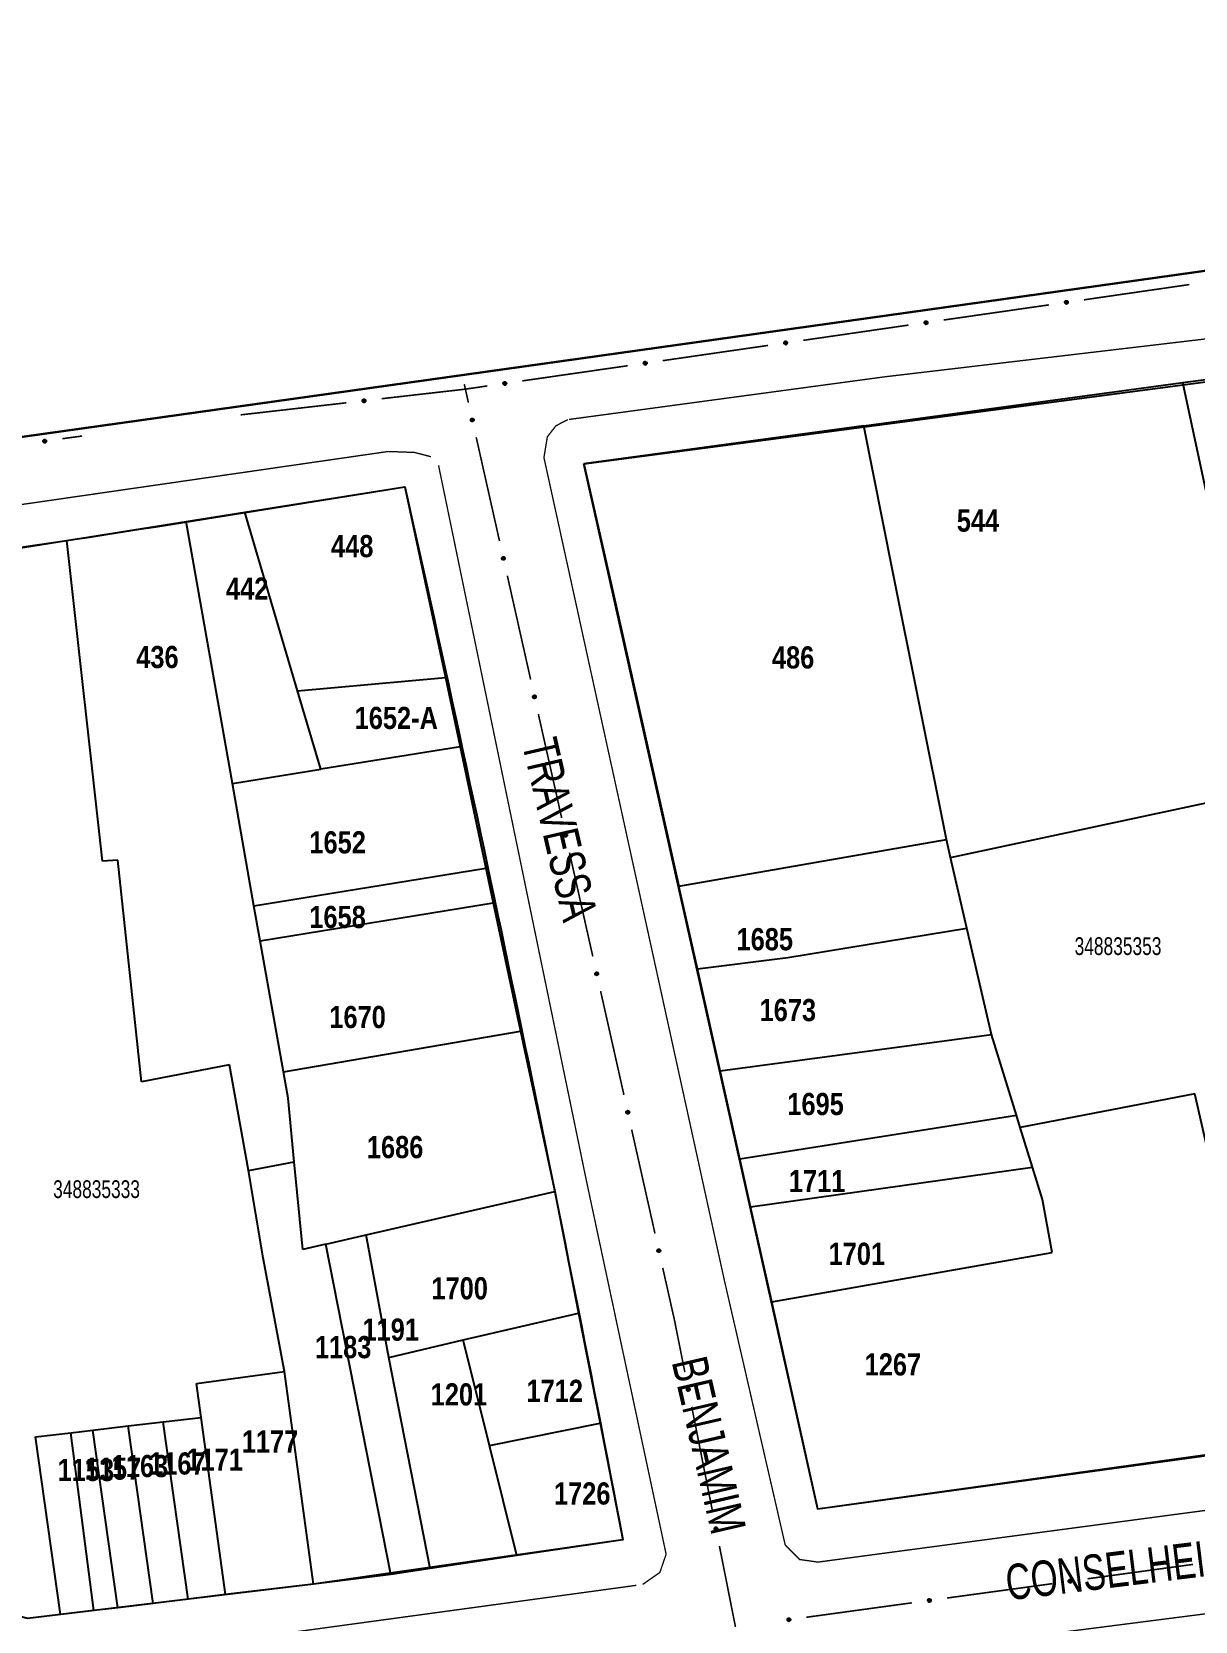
# Model space of a CAD drawing. Extents: x 200120 to 201962, y 4837541 to 4839252.
# Drawn here: x 201324.5 to 201455.8, y 4838899.1 to 4839078.3 of the extents above; entities that cross this region are included whole.
import ezdxf
from ezdxf.enums import TextEntityAlignment as Align

# ---------------------------------------------------------------- set-up
doc = ezdxf.new("R2010")
doc.units = 0
doc.header["$LTSCALE"] = 3
doc.header["$MEASUREMENT"] = 0
for name, color, linetype in [('CD-MALHA-LOTES', 40, 'CONTINUOUS'), ('CD_TXT_QUADRA', 7, 'CONTINUOUS'), ('LM-LIM-SETOR-FISCAL', 7, 'CONTINUOUS'), ('RU-QUADRAS', 210, 'CONTINUOUS'), ('SV-EIXO-RUA-PAV', 20, 'CONTINUOUS'), ('SV-RUA-PAVIM-S-GUIA-C-GUIA', 7, 'CONTINUOUS'), ('SV-TXT-RUA-PAV-S-GUIA-C-GUIA', 7, 'CONTINUOUS'), ('Th_NmrPort', 1, 'CONTINUOUS')]:
    doc.layers.add(name, color=color, linetype=linetype)
doc.styles.add('ARIAL', font='ARIAL.TTF')
doc.styles.get("Standard").update_dxf_attribs({"font": 'swisscbo.ttf'})
doc.linetypes.add('Limite', pattern='A,20,-3,[130,ltypeshp.shx,S=6.35,R=0,X=0,Y=0],-3,20', length=46)

msp = doc.modelspace()

# ---------------------------------------------------------------- linework, layer by layer
at = {"layer": 'CD-MALHA-LOTES'}
for p, q in [((201454.36, 4839038.73), (201462.21, 4839039.79)), ((201418.38, 4839033.85), (201454.36, 4839038.73)), ((201464.14, 4838992.89), (201454.36, 4839038.73)), ((201418.38, 4839033.85), (201386.79, 4839029.57)), ((201421.62, 4839017.59), (201418.38, 4839033.85)), ((201386.79, 4839029.57), (201390.1, 4839015.04)), ((201348.55, 4839024.1), (201366.62, 4839026.97)), ((201366.62, 4839026.97), (201371.19, 4839005.49)), ((201341.96, 4839023.05), (201348.55, 4839024.1)), ((201354.52, 4839003.97), (201348.55, 4839024.1)), ((201328.51, 4839020.92), (201341.96, 4839023.05)), ((201347.17, 4838993.51), (201341.96, 4839023.05)), ((201301.55, 4839016.98), (201328.51, 4839020.92)), ((201332.52, 4838984.76), (201328.51, 4839020.92)), ((201427.69, 4838987.2), (201421.62, 4839017.59)), ((201390.1, 4839015.04), (201397.53, 4838981.94)), ((201354.52, 4839003.97), (201371.19, 4839005.49)), ((201371.19, 4839005.49), (201372.85, 4838997.67)), ((201357.14, 4838995.13), (201354.52, 4839003.97)), ((201372.85, 4838997.67), (201357.14, 4838995.13)), ((201372.85, 4838997.67), (201375.76, 4838983.99)), ((201347.17, 4838993.51), (201357.14, 4838995.13)), ((201349.6, 4838979.73), (201347.17, 4838993.51)), ((201428.15, 4838985.18), (201464.14, 4838992.89)), ((201397.53, 4838981.94), (201427.69, 4838987.2)), ((201428.15, 4838985.18), (201427.69, 4838987.2)), ((201334.25, 4838984.89), (201332.52, 4838984.76)), ((201336.91, 4838959.88), (201334.25, 4838984.89)), ((201349.6, 4838979.73), (201375.76, 4838983.99)), ((201375.76, 4838983.99), (201376.59, 4838980.08)), ((201429.98, 4838977.21), (201428.15, 4838985.18)), ((201399.6, 4838972.63), (201397.53, 4838981.94)), ((201350.3, 4838975.79), (201376.59, 4838980.08)), ((201376.59, 4838980.08), (201379.67, 4838965.6)), ((201350.3, 4838975.79), (201349.6, 4838979.73)), ((201409.8, 4838973.92), (201429.98, 4838977.21)), ((201432.79, 4838965.21), (201429.98, 4838977.21)), ((201352.91, 4838961), (201350.3, 4838975.79)), ((201399.6, 4838972.63), (201409.8, 4838973.92)), ((201402.17, 4838961.12), (201399.6, 4838972.63)), ((201352.91, 4838961), (201379.67, 4838965.6)), ((201379.67, 4838965.6), (201383.51, 4838947.54)), ((201402.17, 4838961.12), (201432.79, 4838965.21)), ((201435.6, 4838956.12), (201432.79, 4838965.21)), ((201346.84, 4838961.8), (201336.91, 4838959.88)), ((201348.97, 4838949.88), (201346.84, 4838961.8)), ((201353.44, 4838958.03), (201352.91, 4838961)), ((201404.39, 4838951.2), (201402.17, 4838961.12)), ((201455.7, 4838958.55), (201436.02, 4838954.74)), ((201457.87, 4838948.98), (201455.7, 4838958.55)), ((201354.13, 4838950.88), (201353.44, 4838958.03)), ((201404.39, 4838951.2), (201435.6, 4838956.12)), ((201436.02, 4838954.74), (201435.6, 4838956.12)), ((201437.4, 4838950.27), (201436.02, 4838954.74)), ((201348.97, 4838949.88), (201354.13, 4838950.88)), ((201350.62, 4838940.03), (201348.97, 4838949.88)), ((201355.09, 4838941), (201354.13, 4838950.88)), ((201405.6, 4838945.78), (201404.39, 4838951.2)), ((201405.6, 4838945.78), (201437.4, 4838950.27)), ((201438.53, 4838946.63), (201437.4, 4838950.27)), ((201362.25, 4838942.65), (201383.51, 4838947.54)), ((201383.51, 4838947.54), (201386.2, 4838933.8)), ((201439.61, 4838940.65), (201438.53, 4838946.63)), ((201407.99, 4838935.07), (201405.6, 4838945.78)), ((201357.7, 4838941.6), (201362.25, 4838942.65)), ((201364.8, 4838928.79), (201362.25, 4838942.65)), ((201357.7, 4838941.6), (201355.09, 4838941)), ((201365.02, 4838904.36), (201357.7, 4838941.6)), ((201407.99, 4838935.07), (201439.61, 4838940.65)), ((201353.03, 4838927.24), (201350.62, 4838940.03)), ((201373.2, 4838930.8), (201386.2, 4838933.8)), ((201386.2, 4838933.8), (201388.63, 4838921.42)), ((201413.2, 4838911.72), (201407.99, 4838935.07)), ((201364.8, 4838928.79), (201373.2, 4838930.8)), ((201376.16, 4838918.87), (201373.2, 4838930.8)), ((201369.47, 4838905.02), (201364.8, 4838928.79)), ((201343.12, 4838925.89), (201353.03, 4838927.24)), ((201356.3, 4838903.27), (201353.03, 4838927.24)), ((201343.65, 4838922.03), (201343.12, 4838925.89)), ((201331.42, 4838920.62), (201335.39, 4838921.09)), ((201335.39, 4838921.09), (201339.36, 4838921.57)), ((201338.21, 4838901.08), (201335.39, 4838921.09)), ((201339.36, 4838921.57), (201343.65, 4838922.03)), ((201342.18, 4838901.56), (201339.36, 4838921.57)), ((201346.37, 4838902.07), (201343.65, 4838922.03)), ((201376.16, 4838918.87), (201388.63, 4838921.42)), ((201388.63, 4838921.42), (201391.21, 4838908.24)), ((201324.97, 4838919.85), (201328.94, 4838920.32)), ((201327.79, 4838899.82), (201324.97, 4838919.85)), ((201328.94, 4838920.32), (201331.42, 4838920.62)), ((201331.54, 4838900.27), (201328.94, 4838920.32)), ((201334.24, 4838900.6), (201331.42, 4838920.62)), ((201379.26, 4838906.47), (201376.16, 4838918.87)), ((201464.72, 4838918.9), (201413.2, 4838911.72)), ((201391.21, 4838908.24), (201379.26, 4838906.47)), ((201369.47, 4838905.02), (201365.02, 4838904.36)), ((201379.26, 4838906.47), (201369.47, 4838905.02)), ((201356.3, 4838903.27), (201346.37, 4838902.07)), ((201365.02, 4838904.36), (201356.3, 4838903.27)), ((201342.18, 4838901.56), (201338.21, 4838901.08)), ((201346.37, 4838902.07), (201342.18, 4838901.56)), ((201327.79, 4838899.82), (201324.05, 4838899.37)), ((201331.54, 4838900.27), (201327.79, 4838899.82)), ((201334.24, 4838900.6), (201331.54, 4838900.27)), ((201338.21, 4838901.08), (201334.24, 4838900.6))]:
    msp.add_line(p, q, dxfattribs=at)
at = {"layer": 'LM-LIM-SETOR-FISCAL', "linetype": 'Limite', "ltscale": 0.1, "const_width": 0.25}
msp.add_lwpolyline([(201061.47, 4838944.21), (201080.55, 4838915.14), (201093.87, 4838927.05), (201132.52, 4838956.39), (201159.21, 4838974.45), (201226.49, 4839019), (201647.91, 4839078.14), (201676.49, 4838941.35), (201680.12, 4838941.9), (201689.97, 4838899.54), (201695.64, 4838875.82), (201701.83, 4838849.53), (201705.72, 4838833.17), (201725.64, 4838746.02), (201739.56, 4838683.09), (201748.1, 4838649.87), (201789.28, 4838468.11), (201797.06, 4838435.14), (201821.33, 4838330.99), (201830.02, 4838290.7), (201844.05, 4838233.07), (201798.93, 4838229.75), (201783.06, 4838223.87)], dxfattribs=at)
at = {"layer": 'RU-QUADRAS', "color": 6, "linetype": 'Continuous'}
msp.add_lwpolyline([(201386.79, 4839029.57), (201498.27, 4839044.25), (201499.69, 4839042.91), (201504.95, 4839016.36), (201524.31, 4838927.91), (201523.56, 4838926.32), (201500.4, 4838923.22), (201495.41, 4838922.99), (201413.2, 4838911.72)], close=True, dxfattribs=at)
msp.add_lwpolyline([(201245.68, 4839006.89), (201246.59, 4839008.95, 0.006173), (201366.62, 4839026.97, -0.008021), (201391.21, 4838908.24), (201356.3, 4838903.27), (201324.05, 4838899.37), (201322.47, 4838899.81), (201305.39, 4838924.52)], format="xyb", close=True, dxfattribs=at)
at = {"layer": 'SV-EIXO-RUA-PAV', "const_width": 0.18}
for points in [[(201443.21, 4839048.06), (201455.09, 4839049.78)], [(201427.37, 4839045.78), (201439.25, 4839047.49)], [(201411.54, 4839043.49), (201423.41, 4839045.21)], [(201395.7, 4839041.2), (201407.58, 4839042.92)], [(201379.87, 4839038.92), (201391.74, 4839040.63)], [(201363.99, 4839036.91), (201372.94, 4839037.93)], [(201372.94, 4839037.93), (201373.44, 4839037.99)], [(201373.34, 4839038.42), (201373.32, 4839038.55)], [(201373.44, 4839037.99), (201373.34, 4839038.42)], [(201373.44, 4839037.99), (201375.91, 4839038.35)], [(201373.56, 4839037.45), (201373.44, 4839037.99)], [(201373.78, 4839036.47), (201373.56, 4839037.45)], [(201348.1, 4839035.09), (201360.02, 4839036.45)], [(201327.98, 4839032.4), (201329.96, 4839032.67)], [(201329.96, 4839032.67), (201330.22, 4839032.71)], [(201377.29, 4839020.86), (201374.66, 4839032.57)], [(201380.8, 4839005.25), (201378.17, 4839016.96)], [(201384.3, 4838989.64), (201381.67, 4839001.35)], [(201387.81, 4838974.03), (201385.18, 4838985.73)], [(201391.32, 4838958.42), (201388.69, 4838970.12)], [(201394.82, 4838942.8), (201392.19, 4838954.51)], [(201397.05, 4838932.89), (201395.7, 4838938.9)], [(201397.21, 4838932.07), (201397.05, 4838932.89)], [(201398.19, 4838927.16), (201397.21, 4838932.07)], [(201401.31, 4838911.47), (201398.97, 4838923.24)], [(201403.9, 4838898.43), (201402.09, 4838907.55)], [(201443.61, 4838903.86), (201455.5, 4838905.48)], [(201427.76, 4838901.69), (201439.65, 4838903.31)], [(201411.9, 4838899.52), (201423.79, 4838901.15)]]:
    msp.add_lwpolyline(points, dxfattribs=at)
at = {"layer": 'SV-EIXO-RUA-PAV'}
for points in [[(201441.07, 4839047.87), (201441.1, 4839047.91), (201441.13, 4839047.93), (201441.17, 4839047.95), (201441.2, 4839047.96), (201441.24, 4839047.96), (201441.27, 4839047.95), (201441.31, 4839047.94), (201441.35, 4839047.91), (201441.38, 4839047.87), (201441.39, 4839047.84), (201441.4, 4839047.81), (201441.4, 4839047.77), (201441.4, 4839047.73), (201441.38, 4839047.7), (201441.35, 4839047.66), (201441.32, 4839047.63), (201441.29, 4839047.61), (201441.25, 4839047.61), (201441.21, 4839047.6), (201441.18, 4839047.61), (201441.14, 4839047.63), (201441.1, 4839047.66), (201441.07, 4839047.69), (201441.06, 4839047.72), (201441.05, 4839047.76), (201441.05, 4839047.79), (201441.05, 4839047.83), (201441.07, 4839047.87)], [(201425.24, 4839045.58), (201425.26, 4839045.62), (201425.3, 4839045.65), (201425.33, 4839045.66), (201425.37, 4839045.67), (201425.4, 4839045.67), (201425.44, 4839045.67), (201425.47, 4839045.65), (201425.51, 4839045.62), (201425.54, 4839045.59), (201425.56, 4839045.55), (201425.57, 4839045.52), (201425.57, 4839045.48), (201425.56, 4839045.45), (201425.55, 4839045.41), (201425.52, 4839045.37), (201425.48, 4839045.34), (201425.45, 4839045.33), (201425.41, 4839045.32), (201425.38, 4839045.32), (201425.34, 4839045.32), (201425.3, 4839045.34), (201425.27, 4839045.37), (201425.24, 4839045.4), (201425.22, 4839045.43), (201425.22, 4839045.47), (201425.21, 4839045.5), (201425.22, 4839045.54), (201425.24, 4839045.58)], [(201409.4, 4839043.29), (201409.43, 4839043.33), (201409.46, 4839043.36), (201409.5, 4839043.38), (201409.53, 4839043.38), (201409.56, 4839043.38), (201409.6, 4839043.38), (201409.64, 4839043.36), (201409.68, 4839043.34), (201409.71, 4839043.3), (201409.72, 4839043.27), (201409.73, 4839043.23), (201409.73, 4839043.2), (201409.73, 4839043.16), (201409.71, 4839043.12), (201409.68, 4839043.08), (201409.65, 4839043.06), (201409.61, 4839043.04), (201409.58, 4839043.03), (201409.54, 4839043.03), (201409.51, 4839043.04), (201409.47, 4839043.05), (201409.43, 4839043.08), (201409.4, 4839043.11), (201409.39, 4839043.15), (201409.38, 4839043.18), (201409.38, 4839043.22), (201409.38, 4839043.25), (201409.4, 4839043.29)], [(201393.56, 4839041.01), (201393.59, 4839041.05), (201393.63, 4839041.07), (201393.66, 4839041.09), (201393.69, 4839041.1), (201393.73, 4839041.1), (201393.76, 4839041.09), (201393.8, 4839041.08), (201393.84, 4839041.05), (201393.87, 4839041.01), (201393.89, 4839040.98), (201393.89, 4839040.95), (201393.9, 4839040.91), (201393.89, 4839040.87), (201393.87, 4839040.84), (201393.84, 4839040.8), (201393.81, 4839040.77), (201393.78, 4839040.75), (201393.74, 4839040.75), (201393.71, 4839040.74), (201393.67, 4839040.75), (201393.63, 4839040.77), (201393.59, 4839040.8), (201393.57, 4839040.83), (201393.55, 4839040.86), (201393.54, 4839040.9), (201393.54, 4839040.93), (201393.55, 4839040.97), (201393.56, 4839041.01)], [(201377.73, 4839038.72), (201377.76, 4839038.76), (201377.79, 4839038.79), (201377.82, 4839038.8), (201377.86, 4839038.81), (201377.89, 4839038.81), (201377.93, 4839038.81), (201377.97, 4839038.79), (201378.01, 4839038.76), (201378.03, 4839038.73), (201378.05, 4839038.69), (201378.06, 4839038.66), (201378.06, 4839038.63), (201378.05, 4839038.59), (201378.04, 4839038.55), (201378.01, 4839038.51), (201377.98, 4839038.48), (201377.94, 4839038.47), (201377.91, 4839038.46), (201377.87, 4839038.46), (201377.84, 4839038.46), (201377.8, 4839038.48), (201377.76, 4839038.51), (201377.73, 4839038.54), (201377.72, 4839038.57), (201377.71, 4839038.61), (201377.71, 4839038.64), (201377.71, 4839038.68), (201377.73, 4839038.72)], [(201361.85, 4839036.77), (201361.88, 4839036.81), (201361.92, 4839036.84), (201361.95, 4839036.86), (201361.98, 4839036.86), (201362.02, 4839036.86), (201362.05, 4839036.85), (201362.09, 4839036.84), (201362.13, 4839036.81), (201362.16, 4839036.77), (201362.17, 4839036.74), (201362.18, 4839036.7), (201362.18, 4839036.67), (201362.17, 4839036.63), (201362.16, 4839036.59), (201362.13, 4839036.56), (201362.09, 4839036.53), (201362.06, 4839036.52), (201362.02, 4839036.51), (201361.99, 4839036.51), (201361.95, 4839036.52), (201361.91, 4839036.53), (201361.88, 4839036.56), (201361.85, 4839036.6), (201361.84, 4839036.63), (201361.83, 4839036.66), (201361.83, 4839036.7), (201361.83, 4839036.74), (201361.85, 4839036.77)], [(201374.14, 4839034.35), (201374.1, 4839034.38), (201374.07, 4839034.41), (201374.05, 4839034.44), (201374.04, 4839034.48), (201374.04, 4839034.51), (201374.04, 4839034.55), (201374.05, 4839034.59), (201374.08, 4839034.63), (201374.11, 4839034.66), (201374.14, 4839034.68), (201374.18, 4839034.69), (201374.21, 4839034.69), (201374.25, 4839034.69), (201374.29, 4839034.68), (201374.33, 4839034.65), (201374.36, 4839034.62), (201374.38, 4839034.59), (201374.39, 4839034.55), (201374.39, 4839034.52), (201374.39, 4839034.48), (201374.38, 4839034.44), (201374.35, 4839034.4), (201374.32, 4839034.37), (201374.29, 4839034.35), (201374.26, 4839034.34), (201374.22, 4839034.34), (201374.18, 4839034.34), (201374.14, 4839034.35)], [(201325.84, 4839032.21), (201325.87, 4839032.25), (201325.9, 4839032.28), (201325.94, 4839032.3), (201325.97, 4839032.3), (201326.01, 4839032.3), (201326.04, 4839032.3), (201326.08, 4839032.28), (201326.12, 4839032.25), (201326.15, 4839032.22), (201326.16, 4839032.19), (201326.17, 4839032.15), (201326.17, 4839032.12), (201326.16, 4839032.08), (201326.15, 4839032.04), (201326.12, 4839032), (201326.09, 4839031.97), (201326.05, 4839031.96), (201326.02, 4839031.95), (201325.98, 4839031.95), (201325.95, 4839031.96), (201325.91, 4839031.97), (201325.87, 4839032), (201325.84, 4839032.04), (201325.83, 4839032.07), (201325.82, 4839032.1), (201325.82, 4839032.14), (201325.82, 4839032.18), (201325.84, 4839032.21)], [(201377.65, 4839018.74), (201377.61, 4839018.77), (201377.58, 4839018.8), (201377.56, 4839018.83), (201377.55, 4839018.87), (201377.55, 4839018.9), (201377.55, 4839018.94), (201377.56, 4839018.98), (201377.59, 4839019.02), (201377.62, 4839019.05), (201377.65, 4839019.07), (201377.69, 4839019.08), (201377.72, 4839019.08), (201377.76, 4839019.08), (201377.8, 4839019.07), (201377.84, 4839019.04), (201377.87, 4839019.01), (201377.89, 4839018.98), (201377.9, 4839018.94), (201377.9, 4839018.91), (201377.9, 4839018.87), (201377.88, 4839018.83), (201377.86, 4839018.79), (201377.83, 4839018.76), (201377.8, 4839018.74), (201377.76, 4839018.73), (201377.73, 4839018.73), (201377.69, 4839018.73), (201377.65, 4839018.74)], [(201381.16, 4839003.13), (201381.12, 4839003.16), (201381.09, 4839003.19), (201381.07, 4839003.22), (201381.06, 4839003.25), (201381.05, 4839003.29), (201381.06, 4839003.33), (201381.07, 4839003.37), (201381.09, 4839003.41), (201381.13, 4839003.44), (201381.16, 4839003.46), (201381.19, 4839003.47), (201381.23, 4839003.47), (201381.26, 4839003.47), (201381.3, 4839003.45), (201381.35, 4839003.43), (201381.38, 4839003.4), (201381.39, 4839003.37), (201381.4, 4839003.33), (201381.41, 4839003.3), (201381.4, 4839003.26), (201381.39, 4839003.22), (201381.37, 4839003.18), (201381.34, 4839003.15), (201381.3, 4839003.13), (201381.27, 4839003.12), (201381.23, 4839003.12), (201381.2, 4839003.12), (201381.16, 4839003.13)], [(201384.66, 4838987.52), (201384.62, 4838987.55), (201384.59, 4838987.58), (201384.57, 4838987.61), (201384.57, 4838987.64), (201384.56, 4838987.68), (201384.56, 4838987.72), (201384.58, 4838987.75), (201384.6, 4838987.8), (201384.63, 4838987.83), (201384.67, 4838987.85), (201384.7, 4838987.86), (201384.73, 4838987.86), (201384.77, 4838987.86), (201384.81, 4838987.84), (201384.85, 4838987.82), (201384.88, 4838987.79), (201384.9, 4838987.75), (201384.91, 4838987.72), (201384.91, 4838987.68), (201384.91, 4838987.65), (201384.9, 4838987.61), (201384.87, 4838987.57), (201384.84, 4838987.54), (201384.81, 4838987.52), (201384.78, 4838987.51), (201384.74, 4838987.51), (201384.7, 4838987.51), (201384.66, 4838987.52)], [(201388.17, 4838971.91), (201388.13, 4838971.94), (201388.1, 4838971.97), (201388.08, 4838972), (201388.07, 4838972.03), (201388.07, 4838972.07), (201388.07, 4838972.1), (201388.08, 4838972.14), (201388.11, 4838972.19), (201388.14, 4838972.21), (201388.17, 4838972.23), (201388.21, 4838972.25), (201388.24, 4838972.25), (201388.28, 4838972.25), (201388.32, 4838972.23), (201388.36, 4838972.21), (201388.39, 4838972.18), (201388.41, 4838972.14), (201388.42, 4838972.11), (201388.42, 4838972.07), (201388.42, 4838972.04), (201388.41, 4838972), (201388.38, 4838971.96), (201388.35, 4838971.93), (201388.32, 4838971.91), (201388.28, 4838971.9), (201388.25, 4838971.89), (201388.21, 4838971.9), (201388.17, 4838971.91)], [(201391.68, 4838956.3), (201391.64, 4838956.33), (201391.61, 4838956.36), (201391.59, 4838956.39), (201391.58, 4838956.42), (201391.57, 4838956.46), (201391.58, 4838956.49), (201391.59, 4838956.53), (201391.61, 4838956.57), (201391.65, 4838956.6), (201391.68, 4838956.62), (201391.71, 4838956.63), (201391.75, 4838956.64), (201391.78, 4838956.63), (201391.82, 4838956.62), (201391.87, 4838956.6), (201391.9, 4838956.57), (201391.91, 4838956.53), (201391.92, 4838956.5), (201391.93, 4838956.46), (201391.93, 4838956.43), (201391.91, 4838956.39), (201391.89, 4838956.35), (201391.86, 4838956.32), (201391.82, 4838956.3), (201391.79, 4838956.29), (201391.76, 4838956.28), (201391.72, 4838956.29), (201391.68, 4838956.3)], [(201395.19, 4838940.69), (201395.14, 4838940.71), (201395.11, 4838940.75), (201395.09, 4838940.78), (201395.09, 4838940.81), (201395.08, 4838940.85), (201395.08, 4838940.88), (201395.1, 4838940.92), (201395.12, 4838940.96), (201395.15, 4838940.99), (201395.19, 4838941.01), (201395.22, 4838941.02), (201395.25, 4838941.03), (201395.29, 4838941.02), (201395.33, 4838941.01), (201395.37, 4838940.98), (201395.4, 4838940.95), (201395.42, 4838940.92), (201395.43, 4838940.89), (201395.44, 4838940.85), (201395.43, 4838940.82), (201395.42, 4838940.78), (201395.39, 4838940.74), (201395.36, 4838940.71), (201395.33, 4838940.69), (201395.3, 4838940.68), (201395.26, 4838940.67), (201395.23, 4838940.67), (201395.19, 4838940.69)], [(201398.5, 4838925.04), (201398.46, 4838925.07), (201398.43, 4838925.1), (201398.41, 4838925.13), (201398.4, 4838925.16), (201398.4, 4838925.2), (201398.4, 4838925.24), (201398.42, 4838925.27), (201398.44, 4838925.32), (201398.48, 4838925.34), (201398.51, 4838925.36), (201398.54, 4838925.37), (201398.58, 4838925.38), (201398.61, 4838925.37), (201398.65, 4838925.36), (201398.69, 4838925.33), (201398.72, 4838925.3), (201398.74, 4838925.27), (201398.75, 4838925.23), (201398.75, 4838925.2), (201398.75, 4838925.16), (201398.73, 4838925.12), (201398.71, 4838925.08), (201398.68, 4838925.05), (201398.64, 4838925.04), (201398.61, 4838925.03), (201398.57, 4838925.02), (201398.54, 4838925.02), (201398.5, 4838925.04)], [(201401.62, 4838909.35), (201401.58, 4838909.37), (201401.55, 4838909.4), (201401.53, 4838909.44), (201401.52, 4838909.47), (201401.52, 4838909.51), (201401.52, 4838909.54), (201401.53, 4838909.58), (201401.56, 4838909.62), (201401.59, 4838909.65), (201401.63, 4838909.67), (201401.66, 4838909.68), (201401.69, 4838909.68), (201401.73, 4838909.68), (201401.77, 4838909.67), (201401.81, 4838909.64), (201401.84, 4838909.61), (201401.86, 4838909.57), (201401.87, 4838909.54), (201401.87, 4838909.5), (201401.87, 4838909.47), (201401.85, 4838909.43), (201401.83, 4838909.39), (201401.8, 4838909.36), (201401.76, 4838909.34), (201401.73, 4838909.33), (201401.69, 4838909.33), (201401.66, 4838909.33), (201401.62, 4838909.35)], [(201441.47, 4838903.67), (201441.5, 4838903.71), (201441.53, 4838903.74), (201441.57, 4838903.76), (201441.6, 4838903.76), (201441.64, 4838903.76), (201441.67, 4838903.76), (201441.71, 4838903.74), (201441.75, 4838903.71), (201441.78, 4838903.68), (201441.79, 4838903.65), (201441.8, 4838903.61), (201441.8, 4838903.58), (201441.8, 4838903.54), (201441.78, 4838903.5), (201441.75, 4838903.46), (201441.72, 4838903.43), (201441.68, 4838903.42), (201441.65, 4838903.41), (201441.61, 4838903.41), (201441.58, 4838903.42), (201441.54, 4838903.43), (201441.5, 4838903.46), (201441.47, 4838903.5), (201441.46, 4838903.53), (201441.45, 4838903.56), (201441.45, 4838903.6), (201441.45, 4838903.64), (201441.47, 4838903.67)], [(201425.62, 4838901.51), (201425.65, 4838901.55), (201425.68, 4838901.58), (201425.71, 4838901.59), (201425.75, 4838901.6), (201425.78, 4838901.6), (201425.82, 4838901.59), (201425.86, 4838901.58), (201425.9, 4838901.55), (201425.92, 4838901.51), (201425.94, 4838901.48), (201425.95, 4838901.45), (201425.95, 4838901.41), (201425.94, 4838901.37), (201425.93, 4838901.33), (201425.9, 4838901.3), (201425.86, 4838901.27), (201425.83, 4838901.25), (201425.8, 4838901.25), (201425.76, 4838901.25), (201425.72, 4838901.25), (201425.69, 4838901.27), (201425.65, 4838901.3), (201425.62, 4838901.33), (201425.61, 4838901.36), (201425.6, 4838901.4), (201425.6, 4838901.43), (201425.6, 4838901.47), (201425.62, 4838901.51)], [(201409.77, 4838899.34), (201409.79, 4838899.38), (201409.83, 4838899.41), (201409.86, 4838899.43), (201409.9, 4838899.43), (201409.93, 4838899.43), (201409.97, 4838899.43), (201410.01, 4838899.41), (201410.04, 4838899.38), (201410.07, 4838899.35), (201410.09, 4838899.31), (201410.1, 4838899.28), (201410.1, 4838899.24), (201410.09, 4838899.21), (201410.07, 4838899.17), (201410.04, 4838899.13), (201410.01, 4838899.1), (201409.98, 4838899.09), (201409.94, 4838899.08), (201409.91, 4838899.08), (201409.87, 4838899.09), (201409.83, 4838899.1), (201409.79, 4838899.13), (201409.77, 4838899.16), (201409.75, 4838899.2), (201409.75, 4838899.23), (201409.74, 4838899.27), (201409.75, 4838899.3), (201409.77, 4838899.34)]]:
    msp.add_lwpolyline(points, close=True, dxfattribs=at)
for points in [[(201441.05, 4839047.83), (201441.35, 4839047.91)], [(201441.05, 4839047.79), (201441.38, 4839047.87)], [(201441.05, 4839047.77), (201441.38, 4839047.86)], [(201441.05, 4839047.76), (201441.39, 4839047.84)], [(201441.06, 4839047.84), (201441.33, 4839047.92)], [(201441.06, 4839047.81), (201441.36, 4839047.89)], [(201441.06, 4839047.74), (201441.4, 4839047.82)], [(201441.06, 4839047.72), (201441.4, 4839047.81)], [(201441.07, 4839047.87), (201441.31, 4839047.94)], [(201441.07, 4839047.7), (201441.4, 4839047.79)], [(201441.07, 4839047.69), (201441.4, 4839047.77)], [(201441.09, 4839047.89), (201441.28, 4839047.94)], [(201441.09, 4839047.67), (201441.4, 4839047.75)], [(201441.1, 4839047.91), (201441.27, 4839047.95)], [(201441.1, 4839047.66), (201441.4, 4839047.73)], [(201441.12, 4839047.92), (201441.25, 4839047.95)], [(201441.12, 4839047.64), (201441.39, 4839047.71)], [(201441.13, 4839047.93), (201441.24, 4839047.96)], [(201441.14, 4839047.63), (201441.38, 4839047.7)], [(201441.17, 4839047.62), (201441.36, 4839047.67)], [(201441.18, 4839047.61), (201441.35, 4839047.66)], [(201441.2, 4839047.61), (201441.33, 4839047.64)], [(201441.21, 4839047.6), (201441.32, 4839047.63)], [(201425.21, 4839045.5), (201425.54, 4839045.59)], [(201425.22, 4839045.54), (201425.51, 4839045.62)], [(201425.22, 4839045.52), (201425.52, 4839045.6)], [(201425.22, 4839045.49), (201425.54, 4839045.57)], [(201425.22, 4839045.47), (201425.56, 4839045.55)], [(201425.22, 4839045.45), (201425.56, 4839045.53)], [(201425.22, 4839045.43), (201425.57, 4839045.52)], [(201425.23, 4839045.56), (201425.49, 4839045.63)], [(201425.23, 4839045.42), (201425.56, 4839045.5)], [(201425.24, 4839045.58), (201425.47, 4839045.65)], [(201425.24, 4839045.4), (201425.57, 4839045.48)], [(201425.25, 4839045.6), (201425.45, 4839045.66)], [(201425.25, 4839045.38), (201425.56, 4839045.46)], [(201425.26, 4839045.62), (201425.44, 4839045.67)], [(201425.27, 4839045.37), (201425.56, 4839045.45)], [(201425.28, 4839045.64), (201425.41, 4839045.67)], [(201425.29, 4839045.36), (201425.55, 4839045.43)], [(201425.3, 4839045.65), (201425.4, 4839045.67)], [(201425.3, 4839045.34), (201425.55, 4839045.41)], [(201425.33, 4839045.33), (201425.52, 4839045.39)], [(201425.34, 4839045.32), (201425.52, 4839045.37)], [(201425.37, 4839045.32), (201425.49, 4839045.35)], [(201425.38, 4839045.32), (201425.48, 4839045.34)], [(201409.38, 4839043.25), (201409.68, 4839043.34)], [(201409.38, 4839043.24), (201409.69, 4839043.32)], [(201409.38, 4839043.22), (201409.71, 4839043.3)], [(201409.38, 4839043.2), (201409.71, 4839043.28)], [(201409.38, 4839043.18), (201409.72, 4839043.27)], [(201409.39, 4839043.27), (201409.66, 4839043.35)], [(201409.39, 4839043.17), (201409.73, 4839043.25)], [(201409.39, 4839043.15), (201409.73, 4839043.23)], [(201409.4, 4839043.29), (201409.64, 4839043.36)], [(201409.4, 4839043.13), (201409.73, 4839043.21)], [(201409.4, 4839043.11), (201409.73, 4839043.2)], [(201409.42, 4839043.31), (201409.61, 4839043.37)], [(201409.42, 4839043.1), (201409.72, 4839043.18)], [(201409.43, 4839043.33), (201409.6, 4839043.38)], [(201409.43, 4839043.08), (201409.73, 4839043.16)], [(201409.45, 4839043.35), (201409.57, 4839043.38)], [(201409.45, 4839043.07), (201409.71, 4839043.14)], [(201409.46, 4839043.36), (201409.56, 4839043.38)], [(201409.47, 4839043.05), (201409.71, 4839043.12)], [(201409.49, 4839043.05), (201409.69, 4839043.1)], [(201409.51, 4839043.04), (201409.68, 4839043.08)], [(201409.53, 4839043.04), (201409.66, 4839043.07)], [(201409.54, 4839043.03), (201409.65, 4839043.06)], [(201393.54, 4839040.93), (201393.87, 4839041.01)], [(201393.55, 4839040.97), (201393.84, 4839041.05)], [(201393.55, 4839040.95), (201393.85, 4839041.03)], [(201393.55, 4839040.92), (201393.87, 4839041)], [(201393.56, 4839041.01), (201393.8, 4839041.08)], [(201393.56, 4839040.99), (201393.82, 4839041.06)], [(201393.58, 4839041.03), (201393.78, 4839041.08)], [(201393.59, 4839041.05), (201393.76, 4839041.09)], [(201393.61, 4839041.06), (201393.74, 4839041.09)], [(201393.63, 4839041.07), (201393.73, 4839041.1)], [(201393.54, 4839040.9), (201393.89, 4839040.98)], [(201393.55, 4839040.88), (201393.89, 4839040.96)], [(201393.55, 4839040.86), (201393.89, 4839040.95)], [(201393.56, 4839040.84), (201393.89, 4839040.93)], [(201393.57, 4839040.83), (201393.9, 4839040.91)], [(201393.58, 4839040.81), (201393.89, 4839040.89)], [(201393.59, 4839040.8), (201393.89, 4839040.87)], [(201393.62, 4839040.78), (201393.88, 4839040.85)], [(201393.63, 4839040.77), (201393.87, 4839040.84)], [(201393.66, 4839040.76), (201393.85, 4839040.81)], [(201393.67, 4839040.75), (201393.84, 4839040.8)], [(201393.69, 4839040.75), (201393.82, 4839040.78)], [(201393.71, 4839040.74), (201393.81, 4839040.77)], [(201377.71, 4839038.68), (201378.01, 4839038.76)], [(201377.71, 4839038.66), (201378.02, 4839038.74)], [(201377.71, 4839038.64), (201378.03, 4839038.73)], [(201377.71, 4839038.63), (201378.04, 4839038.71)], [(201377.71, 4839038.61), (201378.05, 4839038.69)], [(201377.72, 4839038.7), (201377.98, 4839038.77)], [(201377.72, 4839038.59), (201378.05, 4839038.67)], [(201377.72, 4839038.57), (201378.06, 4839038.66)], [(201377.73, 4839038.72), (201377.97, 4839038.79)], [(201377.73, 4839038.56), (201378.06, 4839038.64)], [(201377.73, 4839038.54), (201378.06, 4839038.63)], [(201377.74, 4839038.74), (201377.94, 4839038.8)], [(201377.75, 4839038.53), (201378.05, 4839038.61)], [(201377.76, 4839038.76), (201377.93, 4839038.81)], [(201377.76, 4839038.51), (201378.05, 4839038.59)], [(201377.78, 4839038.78), (201377.9, 4839038.81)], [(201377.78, 4839038.5), (201378.04, 4839038.57)], [(201377.79, 4839038.79), (201377.89, 4839038.81)], [(201377.8, 4839038.48), (201378.04, 4839038.55)], [(201377.82, 4839038.48), (201378.02, 4839038.53)], [(201377.84, 4839038.46), (201378.01, 4839038.51)], [(201377.86, 4839038.46), (201377.99, 4839038.49)], [(201377.87, 4839038.46), (201377.98, 4839038.48)], [(201361.83, 4839036.74), (201362.13, 4839036.81)], [(201361.83, 4839036.7), (201362.16, 4839036.77)], [(201361.83, 4839036.68), (201362.16, 4839036.76)], [(201361.83, 4839036.66), (201362.17, 4839036.74)], [(201361.83, 4839036.65), (201362.18, 4839036.72)], [(201361.84, 4839036.75), (201362.11, 4839036.82)], [(201361.83, 4839036.72), (201362.14, 4839036.79)], [(201361.84, 4839036.63), (201362.18, 4839036.7)], [(201361.85, 4839036.77), (201362.09, 4839036.84)], [(201361.85, 4839036.61), (201362.18, 4839036.69)], [(201361.85, 4839036.6), (201362.18, 4839036.67)], [(201361.86, 4839036.58), (201362.17, 4839036.65)], [(201361.87, 4839036.8), (201362.07, 4839036.85)], [(201361.88, 4839036.81), (201362.05, 4839036.85)], [(201361.88, 4839036.56), (201362.17, 4839036.63)], [(201361.9, 4839036.83), (201362.03, 4839036.86)], [(201361.9, 4839036.55), (201362.16, 4839036.61)], [(201361.91, 4839036.53), (201362.16, 4839036.59)], [(201361.92, 4839036.84), (201362.02, 4839036.86)], [(201361.94, 4839036.53), (201362.13, 4839036.57)], [(201361.95, 4839036.52), (201362.13, 4839036.56)], [(201361.97, 4839036.51), (201362.1, 4839036.54)], [(201361.99, 4839036.51), (201362.09, 4839036.53)], [(201374.1, 4839034.38), (201374.04, 4839034.55)], [(201374.08, 4839034.4), (201374.04, 4839034.52)], [(201374.07, 4839034.41), (201374.04, 4839034.51)], [(201374.14, 4839034.35), (201374.05, 4839034.59)], [(201374.12, 4839034.37), (201374.05, 4839034.56)], [(201374.17, 4839034.35), (201374.07, 4839034.61)], [(201374.18, 4839034.34), (201374.08, 4839034.63)], [(201374.2, 4839034.34), (201374.1, 4839034.64)], [(201374.22, 4839034.34), (201374.11, 4839034.66)], [(201374.24, 4839034.34), (201374.13, 4839034.66)], [(201374.26, 4839034.34), (201374.14, 4839034.68)], [(201374.27, 4839034.35), (201374.16, 4839034.68)], [(201374.29, 4839034.35), (201374.18, 4839034.69)], [(201374.31, 4839034.37), (201374.2, 4839034.69)], [(201374.32, 4839034.37), (201374.21, 4839034.69)], [(201374.34, 4839034.39), (201374.23, 4839034.69)], [(201374.35, 4839034.4), (201374.25, 4839034.69)], [(201374.36, 4839034.42), (201374.27, 4839034.68)], [(201374.38, 4839034.44), (201374.29, 4839034.68)], [(201374.38, 4839034.47), (201374.31, 4839034.66)], [(201374.39, 4839034.48), (201374.33, 4839034.65)], [(201374.39, 4839034.5), (201374.35, 4839034.63)], [(201374.39, 4839034.52), (201374.36, 4839034.62)], [(201325.82, 4839032.18), (201326.12, 4839032.25)], [(201325.82, 4839032.14), (201326.15, 4839032.22)], [(201325.82, 4839032.12), (201326.15, 4839032.2)], [(201325.82, 4839032.1), (201326.16, 4839032.19)], [(201325.83, 4839032.19), (201326.1, 4839032.27)], [(201325.83, 4839032.16), (201326.13, 4839032.24)], [(201325.83, 4839032.09), (201326.17, 4839032.17)], [(201325.83, 4839032.07), (201326.17, 4839032.15)], [(201325.84, 4839032.21), (201326.08, 4839032.28)], [(201325.84, 4839032.05), (201326.17, 4839032.13)], [(201325.84, 4839032.04), (201326.17, 4839032.12)], [(201325.86, 4839032.24), (201326.05, 4839032.29)], [(201325.86, 4839032.02), (201326.16, 4839032.1)], [(201325.87, 4839032.25), (201326.04, 4839032.3)], [(201325.87, 4839032), (201326.16, 4839032.08)], [(201325.89, 4839032.27), (201326.02, 4839032.3)], [(201325.89, 4839031.99), (201326.15, 4839032.06)], [(201325.9, 4839032.28), (201326.01, 4839032.3)], [(201325.91, 4839031.97), (201326.15, 4839032.04)], [(201325.93, 4839031.97), (201326.13, 4839032.02)], [(201325.95, 4839031.96), (201326.12, 4839032)], [(201325.97, 4839031.96), (201326.1, 4839031.99)], [(201325.98, 4839031.95), (201326.09, 4839031.97)], [(201377.61, 4839018.77), (201377.55, 4839018.94)], [(201377.59, 4839018.79), (201377.55, 4839018.91)], [(201377.58, 4839018.8), (201377.55, 4839018.9)], [(201377.65, 4839018.74), (201377.56, 4839018.98)], [(201377.63, 4839018.76), (201377.56, 4839018.95)], [(201377.67, 4839018.74), (201377.58, 4839018.99)], [(201377.69, 4839018.73), (201377.59, 4839019.02)], [(201377.71, 4839018.73), (201377.6, 4839019.03)], [(201377.73, 4839018.73), (201377.62, 4839019.05)], [(201377.74, 4839018.73), (201377.64, 4839019.05)], [(201377.76, 4839018.73), (201377.65, 4839019.07)], [(201377.78, 4839018.74), (201377.67, 4839019.07)], [(201377.8, 4839018.74), (201377.69, 4839019.08)], [(201377.81, 4839018.76), (201377.7, 4839019.08)], [(201377.83, 4839018.76), (201377.72, 4839019.08)], [(201377.84, 4839018.78), (201377.74, 4839019.08)], [(201377.86, 4839018.79), (201377.76, 4839019.08)], [(201377.87, 4839018.81), (201377.78, 4839019.07)], [(201377.88, 4839018.83), (201377.8, 4839019.07)], [(201377.89, 4839018.86), (201377.82, 4839019.04)], [(201377.9, 4839018.87), (201377.84, 4839019.04)], [(201377.9, 4839018.89), (201377.86, 4839019.02)], [(201377.9, 4839018.91), (201377.87, 4839019.01)], [(201381.16, 4839003.13), (201381.07, 4839003.37)], [(201381.18, 4839003.13), (201381.08, 4839003.38)], [(201381.2, 4839003.12), (201381.09, 4839003.41)], [(201381.22, 4839003.12), (201381.11, 4839003.42)], [(201381.23, 4839003.12), (201381.13, 4839003.44)], [(201381.25, 4839003.12), (201381.14, 4839003.44)], [(201381.27, 4839003.12), (201381.16, 4839003.46)], [(201381.29, 4839003.13), (201381.18, 4839003.46)], [(201381.3, 4839003.13), (201381.19, 4839003.47)], [(201381.32, 4839003.14), (201381.21, 4839003.47)], [(201381.34, 4839003.15), (201381.23, 4839003.47)], [(201381.35, 4839003.17), (201381.25, 4839003.47)], [(201381.37, 4839003.18), (201381.26, 4839003.47)], [(201381.38, 4839003.2), (201381.29, 4839003.46)], [(201381.39, 4839003.22), (201381.3, 4839003.45)], [(201381.39, 4839003.24), (201381.33, 4839003.43)], [(201381.4, 4839003.26), (201381.35, 4839003.43)], [(201381.4, 4839003.28), (201381.36, 4839003.41)], [(201381.41, 4839003.3), (201381.38, 4839003.4)], [(201381.09, 4839003.19), (201381.05, 4839003.29)], [(201381.14, 4839003.15), (201381.06, 4839003.34)], [(201381.12, 4839003.16), (201381.06, 4839003.33)], [(201381.1, 4839003.18), (201381.06, 4839003.3)], [(201384.62, 4838987.55), (201384.56, 4838987.72)], [(201384.61, 4838987.56), (201384.56, 4838987.69)], [(201384.59, 4838987.58), (201384.56, 4838987.68)], [(201384.64, 4838987.54), (201384.57, 4838987.73)], [(201384.66, 4838987.52), (201384.58, 4838987.75)], [(201384.69, 4838987.52), (201384.59, 4838987.77)], [(201384.7, 4838987.51), (201384.6, 4838987.8)], [(201384.72, 4838987.51), (201384.62, 4838987.81)], [(201384.74, 4838987.51), (201384.63, 4838987.83)], [(201384.76, 4838987.51), (201384.65, 4838987.83)], [(201384.78, 4838987.51), (201384.67, 4838987.85)], [(201384.79, 4838987.52), (201384.69, 4838987.85)], [(201384.81, 4838987.52), (201384.7, 4838987.86)], [(201384.83, 4838987.53), (201384.72, 4838987.86)], [(201384.84, 4838987.54), (201384.73, 4838987.86)], [(201384.86, 4838987.56), (201384.75, 4838987.85)], [(201384.87, 4838987.57), (201384.77, 4838987.86)], [(201384.88, 4838987.59), (201384.79, 4838987.85)], [(201384.9, 4838987.61), (201384.81, 4838987.84)], [(201384.9, 4838987.63), (201384.83, 4838987.82)], [(201384.91, 4838987.65), (201384.85, 4838987.82)], [(201384.91, 4838987.67), (201384.87, 4838987.8)], [(201384.91, 4838987.68), (201384.88, 4838987.79)], [(201388.13, 4838971.94), (201388.07, 4838972.1)], [(201388.11, 4838971.95), (201388.07, 4838972.08)], [(201388.1, 4838971.97), (201388.07, 4838972.07)], [(201388.17, 4838971.91), (201388.08, 4838972.14)], [(201388.15, 4838971.93), (201388.08, 4838972.12)], [(201388.19, 4838971.9), (201388.1, 4838972.16)], [(201388.21, 4838971.9), (201388.11, 4838972.19)], [(201388.23, 4838971.9), (201388.12, 4838972.2)], [(201388.25, 4838971.89), (201388.14, 4838972.21)], [(201388.26, 4838971.9), (201388.16, 4838972.22)], [(201388.28, 4838971.9), (201388.17, 4838972.23)], [(201388.3, 4838971.91), (201388.19, 4838972.24)], [(201388.32, 4838971.91), (201388.21, 4838972.25)], [(201388.33, 4838971.92), (201388.22, 4838972.24)], [(201388.35, 4838971.93), (201388.24, 4838972.25)], [(201388.36, 4838971.94), (201388.26, 4838972.24)], [(201388.38, 4838971.96), (201388.28, 4838972.25)], [(201388.39, 4838971.98), (201388.3, 4838972.24)], [(201388.41, 4838972), (201388.32, 4838972.23)], [(201388.41, 4838972.02), (201388.34, 4838972.21)], [(201388.42, 4838972.04), (201388.36, 4838972.21)], [(201388.42, 4838972.06), (201388.38, 4838972.19)], [(201388.42, 4838972.07), (201388.39, 4838972.18)], [(201391.61, 4838956.36), (201391.57, 4838956.46)], [(201391.64, 4838956.33), (201391.58, 4838956.49)], [(201391.62, 4838956.34), (201391.58, 4838956.47)], [(201391.68, 4838956.3), (201391.59, 4838956.53)], [(201391.66, 4838956.31), (201391.59, 4838956.51)], [(201391.7, 4838956.29), (201391.6, 4838956.55)], [(201391.72, 4838956.29), (201391.61, 4838956.57)], [(201391.74, 4838956.29), (201391.63, 4838956.58)], [(201391.76, 4838956.28), (201391.65, 4838956.6)], [(201391.77, 4838956.29), (201391.66, 4838956.61)], [(201391.79, 4838956.29), (201391.68, 4838956.62)], [(201391.81, 4838956.3), (201391.7, 4838956.63)], [(201391.82, 4838956.3), (201391.71, 4838956.63)], [(201391.84, 4838956.31), (201391.73, 4838956.63)], [(201391.86, 4838956.32), (201391.75, 4838956.64)], [(201391.87, 4838956.33), (201391.77, 4838956.63)], [(201391.89, 4838956.35), (201391.78, 4838956.63)], [(201391.9, 4838956.37), (201391.81, 4838956.63)], [(201391.91, 4838956.39), (201391.82, 4838956.62)], [(201391.92, 4838956.41), (201391.85, 4838956.6)], [(201391.93, 4838956.43), (201391.87, 4838956.6)], [(201391.93, 4838956.45), (201391.88, 4838956.57)], [(201391.93, 4838956.46), (201391.9, 4838956.57)], [(201395.14, 4838940.71), (201395.08, 4838940.88)], [(201395.11, 4838940.75), (201395.08, 4838940.85)], [(201395.16, 4838940.7), (201395.09, 4838940.89)], [(201395.13, 4838940.73), (201395.09, 4838940.86)], [(201395.19, 4838940.69), (201395.1, 4838940.92)], [(201395.21, 4838940.68), (201395.11, 4838940.94)], [(201395.23, 4838940.67), (201395.12, 4838940.96)], [(201395.24, 4838940.68), (201395.14, 4838940.97)], [(201395.26, 4838940.67), (201395.15, 4838940.99)], [(201395.28, 4838940.68), (201395.17, 4838941)], [(201395.3, 4838940.68), (201395.19, 4838941.01)], [(201395.31, 4838940.69), (201395.21, 4838941.02)], [(201395.33, 4838940.69), (201395.22, 4838941.02)], [(201395.35, 4838940.7), (201395.24, 4838941.02)], [(201395.36, 4838940.71), (201395.25, 4838941.03)], [(201395.38, 4838940.72), (201395.27, 4838941.02)], [(201395.39, 4838940.74), (201395.29, 4838941.02)], [(201395.4, 4838940.76), (201395.31, 4838941.01)], [(201395.42, 4838940.78), (201395.33, 4838941.01)], [(201395.42, 4838940.8), (201395.35, 4838940.99)], [(201395.43, 4838940.82), (201395.37, 4838940.98)], [(201395.43, 4838940.84), (201395.39, 4838940.96)], [(201395.44, 4838940.85), (201395.4, 4838940.95)], [(201398.46, 4838925.07), (201398.4, 4838925.24)], [(201398.44, 4838925.08), (201398.4, 4838925.21)], [(201398.43, 4838925.1), (201398.4, 4838925.2)], [(201398.48, 4838925.06), (201398.41, 4838925.25)], [(201398.5, 4838925.04), (201398.42, 4838925.27)], [(201398.52, 4838925.03), (201398.43, 4838925.29)], [(201398.54, 4838925.02), (201398.44, 4838925.32)], [(201398.56, 4838925.03), (201398.46, 4838925.33)], [(201398.57, 4838925.02), (201398.48, 4838925.34)], [(201398.59, 4838925.03), (201398.49, 4838925.35)], [(201398.61, 4838925.03), (201398.51, 4838925.36)], [(201398.63, 4838925.03), (201398.53, 4838925.37)], [(201398.64, 4838925.04), (201398.54, 4838925.37)], [(201398.66, 4838925.05), (201398.56, 4838925.37)], [(201398.68, 4838925.05), (201398.58, 4838925.38)], [(201398.69, 4838925.07), (201398.6, 4838925.37)], [(201398.71, 4838925.08), (201398.61, 4838925.37)], [(201398.72, 4838925.1), (201398.63, 4838925.36)], [(201398.73, 4838925.12), (201398.65, 4838925.36)], [(201398.74, 4838925.15), (201398.68, 4838925.34)], [(201398.75, 4838925.16), (201398.69, 4838925.33)], [(201398.75, 4838925.18), (201398.71, 4838925.31)], [(201398.75, 4838925.2), (201398.72, 4838925.3)], [(201401.58, 4838909.37), (201401.52, 4838909.54)], [(201401.56, 4838909.39), (201401.52, 4838909.52)], [(201401.55, 4838909.4), (201401.52, 4838909.51)], [(201401.62, 4838909.35), (201401.53, 4838909.58)], [(201401.6, 4838909.36), (201401.53, 4838909.55)], [(201401.64, 4838909.34), (201401.55, 4838909.6)], [(201401.66, 4838909.33), (201401.56, 4838909.62)], [(201401.68, 4838909.33), (201401.58, 4838909.63)], [(201401.69, 4838909.33), (201401.59, 4838909.65)], [(201401.71, 4838909.33), (201401.61, 4838909.66)], [(201401.73, 4838909.33), (201401.63, 4838909.67)], [(201401.75, 4838909.34), (201401.65, 4838909.67)], [(201401.76, 4838909.34), (201401.66, 4838909.68)], [(201401.78, 4838909.35), (201401.68, 4838909.68)], [(201401.8, 4838909.36), (201401.69, 4838909.68)], [(201401.81, 4838909.38), (201401.72, 4838909.68)], [(201401.83, 4838909.39), (201401.73, 4838909.68)], [(201401.84, 4838909.41), (201401.75, 4838909.67)], [(201401.85, 4838909.43), (201401.77, 4838909.67)], [(201401.86, 4838909.45), (201401.79, 4838909.64)], [(201401.87, 4838909.47), (201401.81, 4838909.64)], [(201401.87, 4838909.49), (201401.83, 4838909.62)], [(201401.87, 4838909.5), (201401.84, 4838909.61)], [(201441.45, 4838903.64), (201441.75, 4838903.71)], [(201441.45, 4838903.6), (201441.78, 4838903.68)], [(201441.45, 4838903.58), (201441.78, 4838903.66)], [(201441.45, 4838903.56), (201441.79, 4838903.65)], [(201441.46, 4838903.65), (201441.73, 4838903.73)], [(201441.46, 4838903.62), (201441.76, 4838903.7)], [(201441.46, 4838903.55), (201441.8, 4838903.63)], [(201441.46, 4838903.53), (201441.8, 4838903.61)], [(201441.47, 4838903.67), (201441.71, 4838903.74)], [(201441.47, 4838903.51), (201441.8, 4838903.59)], [(201441.47, 4838903.5), (201441.8, 4838903.58)], [(201441.49, 4838903.69), (201441.68, 4838903.75)], [(201441.49, 4838903.48), (201441.79, 4838903.56)], [(201441.5, 4838903.71), (201441.67, 4838903.76)], [(201441.5, 4838903.46), (201441.8, 4838903.54)], [(201441.52, 4838903.73), (201441.65, 4838903.76)], [(201441.52, 4838903.45), (201441.78, 4838903.52)], [(201441.53, 4838903.74), (201441.64, 4838903.76)], [(201441.54, 4838903.43), (201441.78, 4838903.5)], [(201441.56, 4838903.43), (201441.76, 4838903.48)], [(201441.58, 4838903.42), (201441.75, 4838903.46)], [(201441.6, 4838903.42), (201441.73, 4838903.45)], [(201441.61, 4838903.41), (201441.72, 4838903.43)], [(201425.6, 4838901.47), (201425.9, 4838901.55)], [(201425.6, 4838901.45), (201425.91, 4838901.53)], [(201425.6, 4838901.43), (201425.92, 4838901.51)], [(201425.6, 4838901.42), (201425.93, 4838901.5)], [(201425.6, 4838901.4), (201425.94, 4838901.48)], [(201425.6, 4838901.38), (201425.94, 4838901.46)], [(201425.61, 4838901.49), (201425.87, 4838901.56)], [(201425.61, 4838901.36), (201425.95, 4838901.45)], [(201425.62, 4838901.51), (201425.86, 4838901.58)], [(201425.62, 4838901.35), (201425.95, 4838901.43)], [(201425.62, 4838901.33), (201425.95, 4838901.41)], [(201425.64, 4838901.53), (201425.83, 4838901.58)], [(201425.64, 4838901.31), (201425.94, 4838901.39)], [(201425.65, 4838901.55), (201425.82, 4838901.59)], [(201425.65, 4838901.3), (201425.94, 4838901.37)], [(201425.67, 4838901.56), (201425.79, 4838901.59)], [(201425.67, 4838901.28), (201425.93, 4838901.35)], [(201425.68, 4838901.58), (201425.78, 4838901.6)], [(201425.69, 4838901.27), (201425.93, 4838901.33)], [(201425.71, 4838901.26), (201425.9, 4838901.31)], [(201425.72, 4838901.25), (201425.9, 4838901.3)], [(201425.75, 4838901.25), (201425.87, 4838901.28)], [(201425.76, 4838901.25), (201425.86, 4838901.27)], [(201409.77, 4838899.34), (201410.01, 4838899.41)], [(201409.78, 4838899.36), (201409.98, 4838899.42)], [(201409.79, 4838899.38), (201409.97, 4838899.43)], [(201409.81, 4838899.4), (201409.94, 4838899.43)], [(201409.83, 4838899.41), (201409.93, 4838899.43)], [(201409.74, 4838899.27), (201410.07, 4838899.35)], [(201409.75, 4838899.3), (201410.04, 4838899.38)], [(201409.75, 4838899.29), (201410.05, 4838899.36)], [(201409.75, 4838899.25), (201410.07, 4838899.33)], [(201409.75, 4838899.23), (201410.09, 4838899.31)], [(201409.75, 4838899.21), (201410.09, 4838899.29)], [(201409.75, 4838899.2), (201410.1, 4838899.28)], [(201409.76, 4838899.32), (201410.02, 4838899.39)], [(201409.76, 4838899.18), (201410.09, 4838899.26)], [(201409.77, 4838899.16), (201410.1, 4838899.24)], [(201409.78, 4838899.15), (201410.09, 4838899.22)], [(201409.79, 4838899.13), (201410.09, 4838899.21)], [(201409.82, 4838899.12), (201410.08, 4838899.19)], [(201409.83, 4838899.1), (201410.07, 4838899.17)], [(201409.86, 4838899.1), (201410.05, 4838899.15)], [(201409.87, 4838899.09), (201410.04, 4838899.13)], [(201409.89, 4838899.08), (201410.02, 4838899.11)], [(201409.91, 4838899.08), (201410.01, 4838899.1)]]:
    msp.add_lwpolyline(points, dxfattribs=at)
at = {"layer": 'SV-RUA-PAVIM-S-GUIA-C-GUIA', "const_width": 0.15}
for points in [[(201420.74, 4839039.38), (201496.94, 4839048.37)], [(201385.12, 4839034.57), (201420.74, 4839039.38)], [(201382.3, 4839030.27), (201382.68, 4839032.61), (201383.65, 4839033.86), (201384.99, 4839034.55)], [(201245.69, 4839013.74), (201364.73, 4839030.96)], [(201364.73, 4839030.96), (201367.71, 4839030.85), (201369.55, 4839030.37)], [(201402.62, 4838937.63), (201382.3, 4839030.27)], [(201370.41, 4839029.41), (201387.08, 4838948.78)], [(201387.08, 4838948.78), (201396.08, 4838906.63)], [(201409.51, 4838907.67), (201402.62, 4838937.63)], [(201493.34, 4838916.42), (201420.05, 4838906.66)], [(201396.08, 4838906.63), (201395.37, 4838904.57), (201393.43, 4838903.22)], [(201413.21, 4838905.74), (201411.15, 4838906.03), (201409.51, 4838907.67)], [(201420.05, 4838906.66), (201413.21, 4838905.74)], [(201392.72, 4838903.12), (201343.67, 4838896.43)], [(201460.18, 4838900.33), (201416.32, 4838894.7)]]:
    msp.add_lwpolyline(points, dxfattribs=at)

# ---------------------------------------------------------------- texts
at = {"layer": 'CD_TXT_QUADRA', "color": 7, "linetype": 'Continuous', "style": 'ARIAL', "width": 0.7}
for s, p in [('348835353', (201442.15, 4838974.19)), ('348835333', (201326.95, 4838946.79))]:
    msp.add_text(s, height=2, dxfattribs=at).set_placement(p)
at = {"layer": 'SV-TXT-RUA-PAV-S-GUIA-C-GUIA', "style": 'ARIAL', "width": 0.7}
for s, rotation, p in [('TRAVESSA', 283, (201379.8, 4838998.07)), ('BENJAMIM', 283, (201396.69, 4838928.32)), ('CONSELHEIRO', 7, (201434.64, 4838901.41))]:
    msp.add_text(s, height=4, rotation=rotation, dxfattribs=at).set_placement(p)
at = {"layer": 'Th_NmrPort', "color": 1}
for s, p in [('544', (201428.86, 4839023.17)), ('448', (201358.29, 4839020.29)), ('442', (201346.45, 4839015.5)), ('436', (201336.32, 4839007.79)), ('486', (201408.01, 4839007.74)), ('1652-A', (201360.95, 4839000.92)), ('1652', (201355.85, 4838986.89)), ('1658', (201355.84, 4838978.48)), ('1685', (201404.02, 4838975.97)), ('1670', (201358.1, 4838967.2)), ('1673', (201406.62, 4838967.98)), ('1695', (201409.75, 4838957.39)), ('1686', (201362.33, 4838952.53)), ('1711', (201409.92, 4838948.7)), ('1701', (201414.4, 4838940.5)), ('1700', (201369.61, 4838936.61)), ('1191', (201361.83, 4838931.95)), ('1183', (201356.47, 4838929.98)), ('1267', (201418.47, 4838928.03)), ('1712', (201380.33, 4838925.05)), ('1201', (201369.53, 4838924.65)), ('1177', (201348.22, 4838919.33)), ('1153', (201327.45, 4838916.13)), ('1157', (201330.5, 4838916.28)), ('1163', (201333.55, 4838916.57)), ('1167', (201337.77, 4838916.86)), ('1171', (201341.98, 4838917.29)), ('1726', (201383.43, 4838913.48))]:
    msp.add_text(s, height=2.5, dxfattribs=at).set_placement(p, align=Align.MIDDLE_LEFT)

doc.saveas('drawing.dxf')
